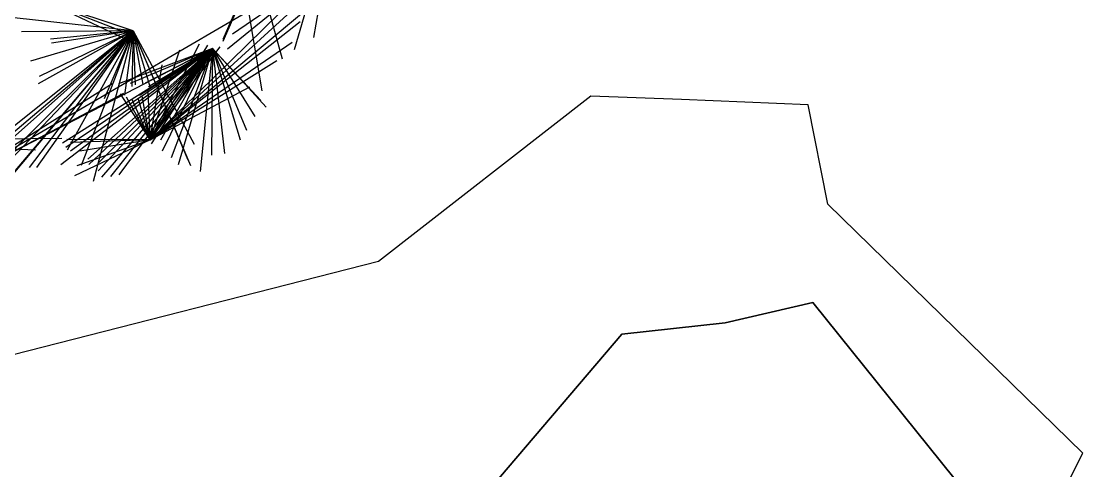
# Model space of a CAD drawing. Extents: x 447968 to 448359, y 6028019 to 6028235.
# Drawn here: x 448198.64 to 448240.29, y 6028182.99 to 6028200.62 of the extents above; entities that cross this region are included whole.
import ezdxf

# ---------------------------------------------------------------- set-up
doc = ezdxf.new("R2010")
doc.units = 0
doc.layers.add('CENTERLINE', color=4, linetype='CONTINUOUS')

msp = doc.modelspace()

# ---------------------------------------------------------------- linework, layer by layer
at = {"layer": 'CENTERLINE'}
for p, q in [((448210.25, 6028202.4, 157.43), (448203.69, 6028195.97, 156.53)), ((448203.03, 6028200.25, 156.49), (448199.76, 6028201.34, 157.37)), ((448195.97, 6028194.27, 157.22), (448203.03, 6028200.25, 156.49)), ((448206.14, 6028199.56, 157), (448195.97, 6028194.27, 157.22)), ((448203.69, 6028195.97, 156.53), (448206.14, 6028199.56, 157)), ((448220.99, 6028197.68, 157.8), (448212.65, 6028191.2, 157.47)), ((448224.54, 6028197.55, 158.4), (448220.99, 6028197.68, 157.8)), ((448229.51, 6028197.35, 158.07), (448224.54, 6028197.55, 158.4)), ((448230.28, 6028193.45, 158.27), (448229.51, 6028197.35, 158.07)), ((448240.29, 6028183.67, 158.27), (448230.28, 6028193.45, 158.27)), ((448212.65, 6028191.2, 157.47), (448192.32, 6028186.01, 157.2)), ((448226.26, 6028188.79, 160.18), (448229.7, 6028189.59, 160.13)), ((448229.7, 6028189.59, 160.13), (448226.26, 6028188.79, 160.18)), ((448229.7, 6028189.59, 160.13), (448240.06, 6028176.71, 160.61)), ((448240.06, 6028176.71, 160.61), (448229.7, 6028189.59, 160.13)), ((448222.2, 6028188.34, 159.64), (448226.26, 6028188.79, 160.18)), ((448226.26, 6028188.79, 160.18), (448222.2, 6028188.34, 159.64)), ((448217.06, 6028182.32, 160.14), (448222.2, 6028188.34, 159.64)), ((448222.2, 6028188.34, 159.64), (448217.06, 6028182.32, 160.14)), ((448238.5, 6028180.13, 159.53), (448240.29, 6028183.67, 158.27))]:
    msp.add_line(p, q, dxfattribs=at)
at = {"layer": 'SPLAY_SHOTS'}
for p, q in [((448195.97, 6028194.27, 157.22), (448232.71, 6028215.74, 154.47)), ((448206.3, 6028208.5, 156.85), (448208.87, 6028199.15, 157.75)), ((448206.3, 6028208.5, 156.85), (448208.07, 6028197.9, 157.82)), ((448209.9, 6028207.57, 157.22), (448206.54, 6028199.91, 157.27)), ((448209.9, 6028207.57, 157.22), (448206.55, 6028199.83, 157.37)), ((448211, 6028205.23, 157.65), (448209.35, 6028199.5, 157.74)), ((448211, 6028205.23, 157.65), (448210.11, 6028199.99, 157.87)), ((448203.69, 6028195.97, 156.53), (448210.45, 6028202.14, 157.33)), ((448210.25, 6028202.4, 157.43), (448206.73, 6028199.53, 158.06)), ((448210.25, 6028202.4, 157.43), (448206.93, 6028200.12, 157.99)), ((448199.76, 6028201.34, 157.37), (448202.93, 6028200.1, 157.22)), ((448199.76, 6028201.34, 157.37), (448203.1, 6028199.75, 157.2)), ((448203.69, 6028195.97, 156.53), (448209.63, 6028200.93, 157.26)), ((448203.03, 6028200.25, 156.49), (448198.36, 6028200.76, 156.78)), ((448203.69, 6028195.97, 156.53), (448209.58, 6028200.62, 157.32)), ((448203.03, 6028200.25, 156.49), (448195.38, 6028194.13, 157.54)), ((448203.03, 6028200.25, 156.49), (448196.03, 6028194.04, 157.49)), ((448203.03, 6028200.25, 156.49), (448196.82, 6028194.06, 157.51)), ((448203.03, 6028200.25, 156.49), (448197.36, 6028194.3, 157.56)), ((448203.03, 6028200.25, 156.49), (448197.9, 6028194.18, 157.61)), ((448203.03, 6028200.25, 156.49), (448198.09, 6028194.37, 157.81)), ((448203.03, 6028200.25, 156.49), (448198.64, 6028200.21, 156.47)), ((448203.03, 6028200.25, 156.49), (448198.95, 6028194.88, 157.57)), ((448203.03, 6028200.25, 156.49), (448199, 6028199.06, 157.02)), ((448203.03, 6028200.25, 156.49), (448199.24, 6028194.88, 157.45)), ((448203.03, 6028200.25, 156.49), (448199.3, 6028198.17, 157.02)), ((448203.03, 6028200.25, 156.49), (448199.34, 6028198.45, 157.03)), ((448203.03, 6028200.25, 156.49), (448199.79, 6028199.92, 156.69)), ((448203.03, 6028200.25, 156.49), (448199.82, 6028199.76, 156.75)), ((448203.03, 6028200.25, 156.49), (448200.44, 6028195.57, 157.25)), ((448203.03, 6028200.25, 156.49), (448200.99, 6028194.97, 157.23)), ((448203.03, 6028200.25, 156.49), (448201.46, 6028194.33, 157.45)), ((448203.03, 6028200.25, 156.49), (448201.89, 6028197.58, 156.55)), ((448203.03, 6028200.25, 156.49), (448202.69, 6028197.73, 156.93)), ((448203.03, 6028200.25, 156.49), (448202.89, 6028200.17, 156.51)), ((448203.03, 6028200.25, 156.49), (448202.97, 6028198.07, 156.81)), ((448203.03, 6028200.25, 156.49), (448203.11, 6028198.13, 156.75)), ((448203.03, 6028200.25, 156.49), (448203.41, 6028198.14, 156.73)), ((448203.03, 6028200.25, 156.49), (448203.69, 6028198.02, 156.77)), ((448203.03, 6028200.25, 156.49), (448205.17, 6028195.18, 157.33)), ((448203.03, 6028200.25, 156.49), (448205.28, 6028194.97, 157.41)), ((448203.03, 6028200.25, 156.49), (448205.42, 6028195.8, 157.06)), ((448206.14, 6028199.56, 157), (448200.19, 6028194.99, 157.03)), ((448206.14, 6028199.56, 157), (448200.26, 6028195.84, 156.89)), ((448206.14, 6028199.56, 157), (448200.39, 6028195.67, 156.89)), ((448206.14, 6028199.56, 157), (448200.57, 6028195.53, 157)), ((448206.14, 6028199.56, 157), (448201.25, 6028195.21, 157)), ((448206.14, 6028199.56, 157), (448201.29, 6028195, 157.11)), ((448206.14, 6028199.56, 157), (448201.65, 6028194.76, 157.21)), ((448206.14, 6028199.56, 157), (448201.68, 6028195.08, 157.12)), ((448206.14, 6028199.56, 157), (448201.79, 6028194.51, 157.34)), ((448206.14, 6028199.56, 157), (448202.14, 6028194.53, 157.34)), ((448206.14, 6028199.56, 157), (448202.45, 6028198.17, 156.71)), ((448206.14, 6028199.56, 157), (448202.46, 6028194.6, 157.38)), ((448206.14, 6028199.56, 157), (448202.91, 6028198.18, 156.75)), ((448206.14, 6028199.56, 157), (448203.27, 6028197.71, 156.77)), ((448206.14, 6028199.56, 157), (448203.5, 6028198.2, 156.79)), ((448206.14, 6028199.56, 157), (448203.63, 6028198.05, 156.82)), ((448203.69, 6028195.97, 156.53), (448209.27, 6028199.81, 157.3)), ((448203.69, 6028195.97, 156.53), (448205.63, 6028199.74, 157.1)), ((448203.69, 6028195.97, 156.53), (448205.96, 6028199.68, 157.03)), ((448203.69, 6028195.97, 156.53), (448206.44, 6028199.62, 156.95)), ((448206.14, 6028199.56, 157), (448203.74, 6028195.81, 157.39)), ((448206.14, 6028199.56, 157), (448204.1, 6028195.96, 157.43)), ((448206.14, 6028199.56, 157), (448204.17, 6028195.52, 157.53)), ((448206.14, 6028199.56, 157), (448204.52, 6028195.26, 157.52)), ((448206.14, 6028199.56, 157), (448204.79, 6028194.99, 157.6)), ((448206.14, 6028199.56, 157), (448205.66, 6028194.73, 157.76)), ((448206.14, 6028199.56, 157), (448206.1, 6028195.37, 157.65)), ((448206.14, 6028199.56, 157), (448208.25, 6028197.25, 157.85)), ((448206.14, 6028199.56, 157), (448208.04, 6028197.52, 157.84)), ((448206.14, 6028199.56, 157), (448207.8, 6028196.89, 157.82)), ((448206.14, 6028199.56, 157), (448207.47, 6028196.35, 157.85)), ((448206.14, 6028199.56, 157), (448207.22, 6028195.97, 157.83)), ((448206.14, 6028199.56, 157), (448206.61, 6028195.44, 157.88)), ((448203.69, 6028195.97, 156.53), (448204.86, 6028199.5, 157.09)), ((448203.69, 6028195.97, 156.53), (448208.66, 6028199.08, 157.25)), ((448203.69, 6028195.97, 156.53), (448204.16, 6028198.91, 157.13)), ((448195.97, 6028194.27, 157.22), (448202.2, 6028198.18, 156.74)), ((448203.69, 6028195.97, 156.53), (448203.62, 6028197.92, 156.86)), ((448203.69, 6028195.97, 156.53), (448207.6, 6028198.05, 157.17)), ((448195.97, 6028194.27, 157.22), (448202.66, 6028197.8, 156.72)), ((448203.69, 6028195.97, 156.53), (448202.53, 6028197.77, 156.69)), ((448203.69, 6028195.97, 156.53), (448202.76, 6028197.65, 156.67)), ((448203.69, 6028195.97, 156.53), (448202.99, 6028197.56, 156.72)), ((448203.69, 6028195.97, 156.53), (448203.22, 6028197.6, 156.8)), ((448203.69, 6028195.97, 156.53), (448203.38, 6028197.69, 156.83)), ((448191.21, 6028195.93, 157.04), (448200.23, 6028196.04, 157.19)), ((448191.21, 6028195.93, 157.04), (448199.2, 6028195.58, 157.19)), ((448203.69, 6028195.97, 156.53), (448200.43, 6028195.98, 157.14)), ((448203.69, 6028195.97, 156.53), (448200.57, 6028195.87, 157.22)), ((448203.69, 6028195.97, 156.53), (448200.73, 6028194.56, 158.01)), ((448203.69, 6028195.97, 156.53), (448200.82, 6028194.95, 157.72)), ((448203.69, 6028195.97, 156.53), (448200.94, 6028195.52, 157.42))]:
    msp.add_line(p, q, dxfattribs=at)

doc.saveas('drawing.dxf')
